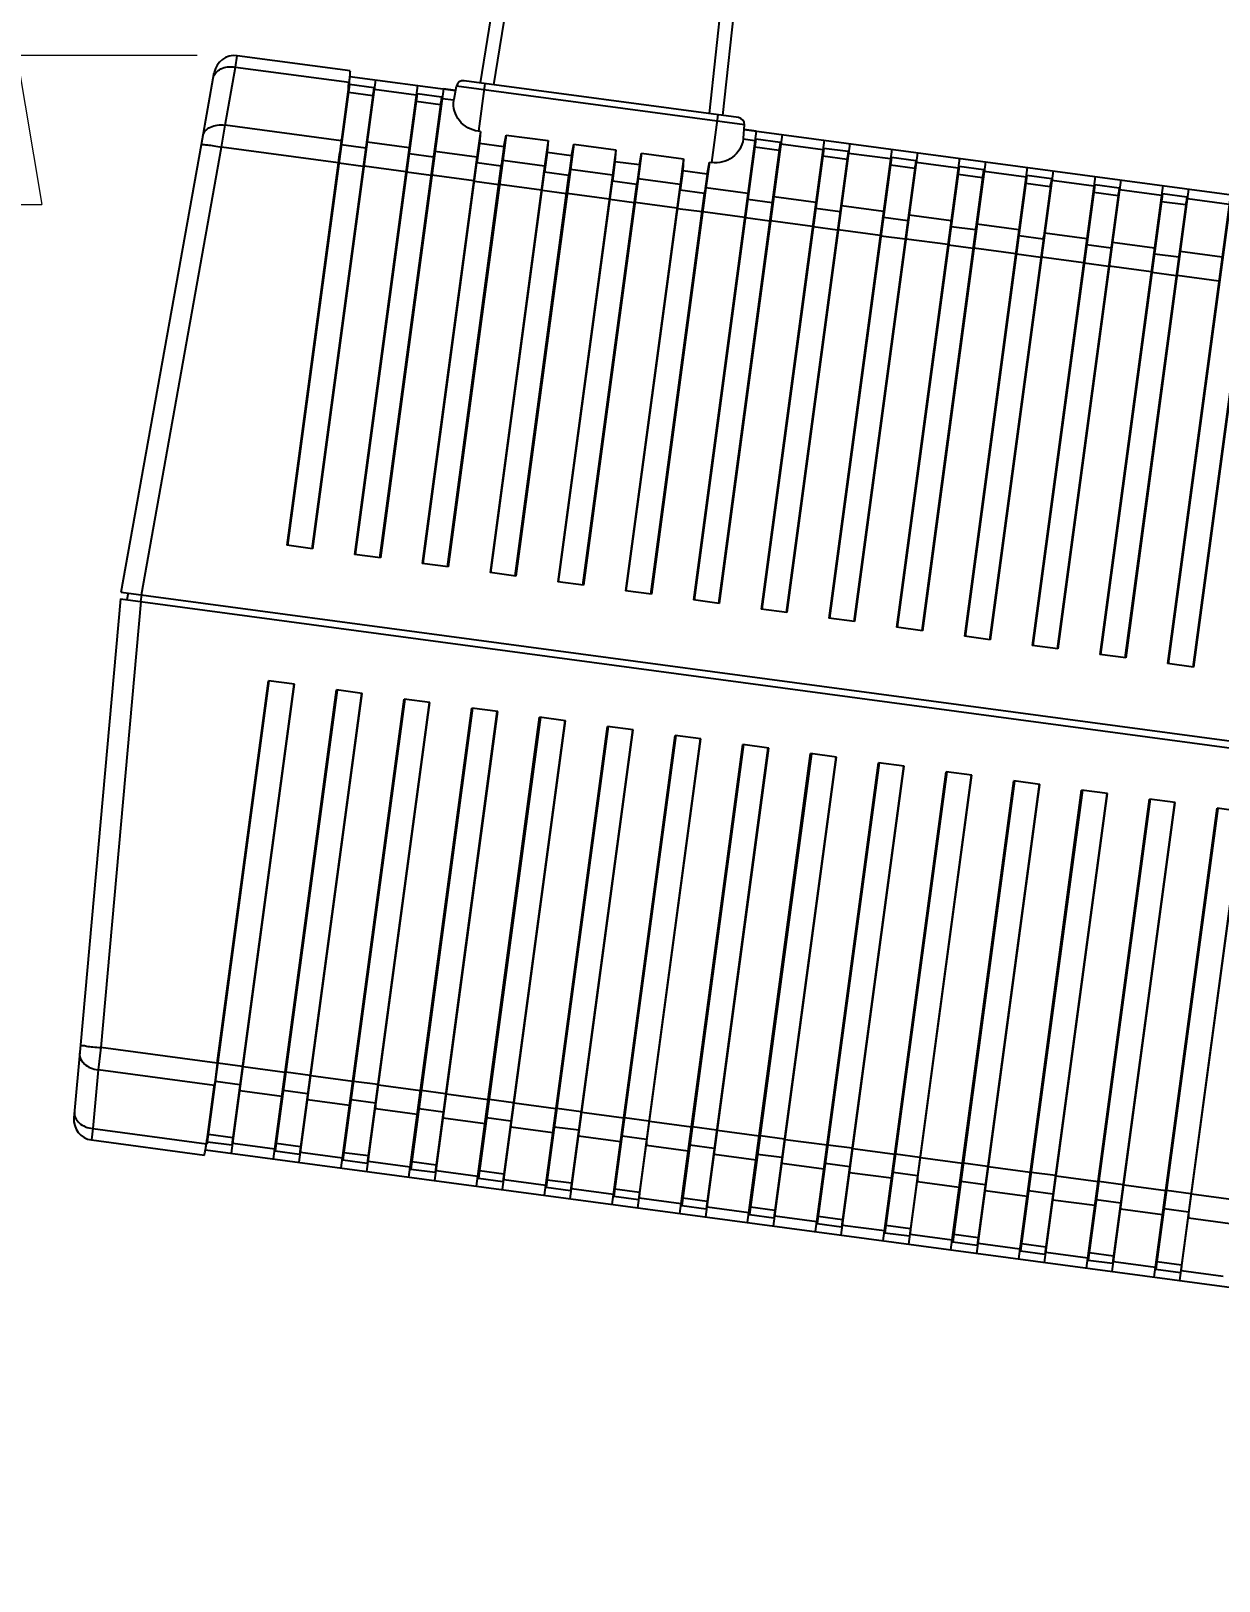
# Model space of a CAD drawing. Header units: millimetres. Extents: x 10368 to 13229, y -13270 to -11269.
# Drawn here: x 11428.6 to 11515.5, y -12856.8 to -12743.4 of the extents above; entities that cross this region are included whole.
import ezdxf

# ---------------------------------------------------------------- set-up
doc = ezdxf.new("R2010")
doc.units = ezdxf.units.MM
doc.layers.add('dim', color=3, linetype='Continuous', lineweight=9)
doc.styles.add('FFS', font='simfang.ttf')
doc.dimstyles.new('YanXiu', dxfattribs={"dimtxt": 2.5, "dimasz": 2.2, "dimexe": 0.66, "dimexo": 0.66, "dimgap": 0.66, "dimtad": 0, "dimzin": 1, "dimdsep": 46, "dimtxsty": 'FFS', "dimcen": 0, "dimclrd": 256, "dimclre": 131, "dimclrt": 42, "dimazin": 0, "dimtfac": 1, "dimtofl": 0, "dimtmove": 0, "dimatfit": 3, "dimfxl": 0, "dimlwd": 5, "dimlwe": 5, "dimarcsym": 0})

# ---------------------------------------------------------------- blocks, each defined once
blk = doc.blocks.new('_ClosedBlank')
at = {"color": 0, "linetype": 'ByBlock', "lineweight": -2}
for p, q in [((-1, 0.167), (0, 0)), ((-1, 0.167), (-1, -0.167)), ((0, 0), (-1, -0.167))]:
    blk.add_line(p, q, dxfattribs=at)
blk = doc.blocks.new('*D52')
at = {"layer": 'Defpoints', "color": 0}
for p in [(-368.05, 460.96), (-366.5, 452.11), (-352.14, 452.11)]:
    blk.add_point(p, dxfattribs=at)
at = {"layer": 'dim', "lineweight": 5}
for p, q in [((-352.14, 471.84), (-352.14, 482.72)), ((-352.14, 441.23), (-352.14, 430.35))]:
    blk.add_line(p, q, dxfattribs=at)
at = {"layer": 'dim', "color": 131, "lineweight": 5}
for p, q in [((-365.33, 460.96), (-349.42, 460.96)), ((-363.78, 452.11), (-349.42, 452.11))]:
    blk.add_line(p, q, dxfattribs=at)
at = {"layer": 'dim', "lineweight": 5, "xscale": 10.88, "yscale": 10.88, "zscale": 10.88}
for p, rotation in [((-352.14, 460.96), 270), ((-352.14, 452.11), 90)]:
    blk.add_blockref('_ClosedBlank', p, dxfattribs=dict(at, rotation=rotation))
at = {"layer": 'dim', "color": 42, "insert": (-352.14, 410.5), "char_height": 13.6, "attachment_point": 5, "rotation": 90, "style": 'FFS'}
blk.add_mtext('8.85', dxfattribs=at)
blk = doc.blocks.new('*D53')
at = {"layer": 'Defpoints', "color": 0}
for p in [(-617.37, 535.3), (-653.25, 510.59), (-359.73, 500.69), (-627.39, 452.11), (-358.44, 452.11)]:
    blk.add_point(p, dxfattribs=at)
at = {"layer": 'dim', "color": 131, "lineweight": 5}
for p, q in [((-620.06, 535.66), (-652.7, 540.04)), ((-630.1, 452.11), (-658.58, 452.11))]:
    blk.add_line(p, q, dxfattribs=at)
at = {"layer": 'dim', "lineweight": 5}
for start, end in [(173.29725, 173.54866), (178.80091, 179.05231)]:
    blk.add_arc((1.94, 452.11), 657.8, start, end, dxfattribs=at)
at = {"layer": 'dim', "lineweight": 5, "xscale": 10.88, "yscale": 10.88, "zscale": 10.88}
for p, rotation in [((-650, 539.68), 82.82340546021682), ((-655.86, 452.11), 269.5261556446255)]:
    blk.add_blockref('_ClosedBlank', p, dxfattribs=dict(at, rotation=rotation))
at = {"layer": 'dim', "color": 42, "insert": (-654.39, 495.99), "char_height": 13.6, "attachment_point": 5, "rotation": 86.1748, "style": 'FFS'}
blk.add_mtext('7.65°', dxfattribs=at)
blk = doc.blocks.new('u58')
at = {"color": 7, "linetype": 'Continuous'}
for p, q in [((-365.945, 555.65), (-600.742, 587.189)), ((-437.21, 565.222), (-441.816, 530.93)), ((-441.765, 530.923), (-437.238, 564.621)), ((-440.374, 564.919), (-437.306, 564.507)), ((-435.322, 564.969), (-439.929, 530.677)), ((-437.312, 564.07), (-437.306, 564.507)), ((-435.454, 564.381), (-437.238, 564.621)), ((-432.255, 564.557), (-436.861, 530.265)), ((-439.981, 530.684), (-435.454, 564.381)), ((-435.528, 563.831), (-437.312, 564.07)), ((-436.809, 530.258), (-432.283, 563.955)), ((-435.418, 564.253), (-435.528, 563.831)), ((-435.418, 564.253), (-432.351, 563.841)), ((-435.025, 530.018), (-430.499, 563.716)), ((-430.367, 564.303), (-434.973, 530.011)), ((-432.357, 563.405), (-432.351, 563.841)), ((-430.573, 563.165), (-432.357, 563.405)), ((-430.499, 563.716), (-432.283, 563.955)), ((-427.299, 563.891), (-431.905, 529.599)), ((-430.463, 563.588), (-430.573, 563.165)), ((-430.463, 563.588), (-427.395, 563.176)), ((-425.411, 563.638), (-430.018, 529.346)), ((-431.854, 529.592), (-427.327, 563.29)), ((-430.07, 529.353), (-425.543, 563.05)), ((-427.401, 562.739), (-427.395, 563.176)), ((-425.617, 562.5), (-427.401, 562.739)), ((-425.543, 563.05), (-427.327, 563.29)), ((-422.344, 563.226), (-426.95, 528.934)), ((-426.898, 528.927), (-422.372, 562.624)), ((-425.507, 562.922), (-425.617, 562.5)), ((-425.507, 562.922), (-422.44, 562.51)), ((-425.114, 528.687), (-420.588, 562.384)), ((-420.456, 562.972), (-425.062, 528.68)), ((-422.446, 562.074), (-422.44, 562.51)), ((-420.588, 562.384), (-422.372, 562.624)), ((-417.388, 562.56), (-421.995, 528.268)), ((-420.552, 562.256), (-420.662, 561.834)), ((-420.552, 562.256), (-417.484, 561.844)), ((-415.5, 562.306), (-420.107, 528.014)), ((-420.662, 561.834), (-422.446, 562.074)), ((-421.943, 528.261), (-417.416, 561.958)), ((-420.159, 528.021), (-415.632, 561.719)), ((-417.49, 561.408), (-417.484, 561.844)), ((-415.706, 561.168), (-417.49, 561.408)), ((-415.632, 561.719), (-417.416, 561.958)), ((-412.433, 561.894), (-417.039, 527.602)), ((-416.987, 527.595), (-412.461, 561.293)), ((-415.596, 561.591), (-415.706, 561.168)), ((-415.596, 561.591), (-412.529, 561.179)), ((-410.545, 561.641), (-415.151, 527.349)), ((-412.535, 560.742), (-412.529, 561.179)), ((-410.677, 561.053), (-412.461, 561.293)), ((-407.477, 561.229), (-412.084, 526.937)), ((-440.891, 561.069), (-437.824, 560.657)), ((-437.829, 560.22), (-437.824, 560.657)), ((-437.829, 560.22), (-436.045, 559.981)), ((-435.936, 560.403), (-436.045, 559.981)), ((-435.936, 560.403), (-432.868, 559.991)), ((-432.874, 559.555), (-432.868, 559.991)), ((-415.203, 527.356), (-410.677, 561.053)), ((-410.751, 560.503), (-412.535, 560.742)), ((-412.032, 526.93), (-407.505, 560.627)), ((-410.641, 560.925), (-410.751, 560.503)), ((-410.641, 560.925), (-407.573, 560.513)), ((-410.248, 526.69), (-405.721, 560.387)), ((-405.589, 560.975), (-410.196, 526.683)), ((-407.579, 560.077), (-407.573, 560.513)), ((-405.795, 559.837), (-407.579, 560.077)), ((-405.721, 560.387), (-407.505, 560.627)), ((-402.522, 560.563), (-407.128, 526.271)), ((-405.685, 560.26), (-405.795, 559.837)), ((-405.685, 560.26), (-402.618, 559.848)), ((-400.634, 560.309), (-405.24, 526.017)), ((-441.126, 559.32), (-438.058, 558.908)), ((-438.01, 558.875), (-438.058, 558.908)), ((-438.01, 558.875), (-436.226, 558.635)), ((-432.874, 559.555), (-431.09, 559.315)), ((-430.98, 559.738), (-431.09, 559.315)), ((-430.98, 559.738), (-427.913, 559.326)), ((-427.918, 558.889), (-427.913, 559.326)), ((-427.918, 558.889), (-426.134, 558.649)), ((-426.025, 559.072), (-426.134, 558.649)), ((-426.025, 559.072), (-422.957, 558.66)), ((-407.076, 526.264), (-402.55, 559.961)), ((-405.292, 526.024), (-400.766, 559.722)), ((-402.624, 559.411), (-402.618, 559.848)), ((-400.84, 559.171), (-402.624, 559.411)), ((-400.766, 559.722), (-402.55, 559.961)), ((-397.566, 559.897), (-402.173, 525.605)), ((-402.121, 525.598), (-397.594, 559.296)), ((-400.73, 559.594), (-400.84, 559.171)), ((-400.73, 559.594), (-397.662, 559.182)), ((-400.337, 525.359), (-395.81, 559.056)), ((-395.678, 559.644), (-400.285, 525.352)), ((-397.668, 558.745), (-397.662, 559.182)), ((-395.81, 559.056), (-397.594, 559.296)), ((-392.611, 559.232), (-397.217, 524.94)), ((-395.774, 558.928), (-395.884, 558.506)), ((-395.774, 558.928), (-392.707, 558.516)), ((-390.723, 558.978), (-395.329, 524.686)), ((-436.171, 558.654), (-436.226, 558.635)), ((-436.17, 558.654), (-433.103, 558.242)), ((-433.054, 558.209), (-433.103, 558.242)), ((-433.054, 558.209), (-431.27, 557.97)), ((-431.215, 557.989), (-431.27, 557.97)), ((-431.215, 557.989), (-428.147, 557.577)), ((-422.963, 558.223), (-422.957, 558.66)), ((-422.963, 558.223), (-421.179, 557.984)), ((-421.069, 558.406), (-421.179, 557.984)), ((-421.069, 558.406), (-418.002, 557.994)), ((-418.007, 557.558), (-418.002, 557.994)), ((-416.114, 557.741), (-416.223, 557.318)), ((-416.114, 557.741), (-413.046, 557.329)), ((-395.884, 558.506), (-397.668, 558.745)), ((-397.165, 524.933), (-392.639, 558.63)), ((-395.381, 524.693), (-390.855, 558.39)), ((-392.713, 558.08), (-392.707, 558.516)), ((-390.929, 557.84), (-392.713, 558.08)), ((-390.855, 558.39), (-392.639, 558.63)), ((-387.655, 558.566), (-392.262, 524.274)), ((-392.21, 524.267), (-387.683, 557.964)), ((-390.819, 558.263), (-390.929, 557.84)), ((-390.819, 558.263), (-387.751, 557.851)), ((-390.426, 524.027), (-385.899, 557.725)), ((-385.767, 558.312), (-390.374, 524.02)), ((-387.757, 557.414), (-387.751, 557.851)), ((-385.899, 557.725), (-387.683, 557.964)), ((-382.7, 557.9), (-387.306, 523.608)), ((-428.099, 557.544), (-428.147, 557.577)), ((-428.099, 557.544), (-426.315, 557.304)), ((-426.26, 557.323), (-426.315, 557.304)), ((-426.259, 557.323), (-423.192, 556.911)), ((-423.143, 556.878), (-423.192, 556.911)), ((-423.143, 556.878), (-421.359, 556.638)), ((-421.304, 556.657), (-421.359, 556.638)), ((-421.304, 556.657), (-418.236, 556.245)), ((-418.007, 557.558), (-416.223, 557.318)), ((-413.052, 556.892), (-413.046, 557.329)), ((-413.052, 556.892), (-411.268, 556.653)), ((-411.158, 557.075), (-411.268, 556.653)), ((-411.158, 557.075), (-408.091, 556.663)), ((-408.096, 556.227), (-408.091, 556.663)), ((-385.973, 557.174), (-387.757, 557.414)), ((-387.254, 523.601), (-382.728, 557.299)), ((-385.863, 557.597), (-385.973, 557.174)), ((-385.863, 557.597), (-382.796, 557.185)), ((-385.47, 523.362), (-380.944, 557.059)), ((-380.812, 557.647), (-385.418, 523.355)), ((-382.802, 556.748), (-382.796, 557.185)), ((-381.018, 556.509), (-382.802, 556.748)), ((-380.944, 557.059), (-382.728, 557.299)), ((-377.744, 557.235), (-382.351, 522.943)), ((-382.299, 522.936), (-377.772, 556.633)), ((-380.908, 556.931), (-381.018, 556.509)), ((-380.908, 556.931), (-377.84, 556.519)), ((-375.856, 556.981), (-380.463, 522.689)), ((-375.988, 556.393), (-377.772, 556.633)), ((-372.789, 556.569), (-377.395, 522.277)), ((-418.188, 556.212), (-418.236, 556.245)), ((-418.188, 556.212), (-416.404, 555.973)), ((-416.349, 555.992), (-416.404, 555.973)), ((-416.349, 555.992), (-413.281, 555.58)), ((-413.232, 555.547), (-413.281, 555.58)), ((-413.232, 555.547), (-411.448, 555.307)), ((-408.096, 556.227), (-406.312, 555.987)), ((-406.203, 556.409), (-406.312, 555.987)), ((-406.203, 556.409), (-403.135, 555.997)), ((-403.141, 555.561), (-403.135, 555.997)), ((-403.141, 555.561), (-401.357, 555.321)), ((-401.247, 555.744), (-401.357, 555.321)), ((-401.247, 555.744), (-398.18, 555.332)), ((-380.515, 522.696), (-375.988, 556.393)), ((-377.846, 556.083), (-377.84, 556.519)), ((-376.062, 555.843), (-377.846, 556.083)), ((-377.343, 522.27), (-372.817, 555.967)), ((-375.952, 556.266), (-376.062, 555.843)), ((-375.952, 556.266), (-372.885, 555.854)), ((-375.559, 522.03), (-371.033, 555.728)), ((-370.901, 556.315), (-375.507, 522.023)), ((-372.891, 555.417), (-372.885, 555.854)), ((-371.033, 555.728), (-372.817, 555.967)), ((-367.833, 555.903), (-372.44, 521.611)), ((-370.997, 555.6), (-371.107, 555.177)), ((-370.997, 555.6), (-367.929, 555.188)), ((-365.857, 556.042), (-365.874, 555.968)), ((-357.601, 554.933), (-365.857, 556.042)), ((-411.393, 555.326), (-411.448, 555.307)), ((-411.393, 555.326), (-408.325, 554.914)), ((-408.277, 554.881), (-408.325, 554.914)), ((-408.277, 554.881), (-406.493, 554.641)), ((-406.438, 554.66), (-406.493, 554.641)), ((-406.438, 554.66), (-403.37, 554.248)), ((-398.185, 554.895), (-398.18, 555.332)), ((-398.185, 554.895), (-396.401, 554.656)), ((-396.292, 555.078), (-396.401, 554.656)), ((-396.292, 555.078), (-393.224, 554.666)), ((-393.23, 554.23), (-393.224, 554.666)), ((-391.336, 554.413), (-391.446, 553.99)), ((-391.336, 554.413), (-388.269, 554)), ((-371.107, 555.177), (-372.891, 555.417)), ((-372.388, 521.604), (-367.861, 555.302)), ((-366.077, 555.062), (-370.604, 521.365)), ((-367.935, 554.751), (-367.929, 555.188)), ((-366.151, 554.512), (-367.935, 554.751)), ((-366.077, 555.062), (-367.861, 555.302)), ((-366.052, 554.892), (-366.57, 551.042)), ((-366.151, 554.512), (-366.052, 554.892)), ((-366.077, 555.062), (-366.04, 555.229)), ((-357.694, 554.105), (-366.004, 555.221)), ((-357.694, 554.105), (-357.601, 554.933)), ((-403.321, 554.215), (-403.37, 554.248)), ((-403.321, 554.215), (-401.538, 553.976)), ((-401.482, 553.995), (-401.538, 553.976)), ((-401.482, 553.995), (-398.415, 553.583)), ((-398.366, 553.55), (-398.414, 553.583)), ((-398.366, 553.55), (-396.582, 553.31)), ((-396.527, 553.329), (-396.582, 553.31)), ((-396.527, 553.329), (-393.459, 552.917)), ((-393.23, 554.23), (-391.446, 553.99)), ((-388.274, 553.564), (-388.269, 554)), ((-388.274, 553.564), (-386.49, 553.324)), ((-386.381, 553.747), (-386.49, 553.324)), ((-386.381, 553.747), (-383.313, 553.335)), ((-383.319, 552.898), (-383.313, 553.335)), ((-358.082, 549.804), (-357.694, 554.105)), ((-356.787, 547.985), (-356.307, 553.311)), ((-393.41, 552.884), (-393.459, 552.917)), ((-393.41, 552.884), (-391.627, 552.645)), ((-391.571, 552.663), (-391.627, 552.645)), ((-391.571, 552.663), (-388.504, 552.251)), ((-388.455, 552.219), (-388.503, 552.251)), ((-388.455, 552.219), (-386.671, 551.979)), ((-383.319, 552.898), (-381.535, 552.659)), ((-381.425, 553.081), (-381.535, 552.659)), ((-381.425, 553.081), (-378.358, 552.669)), ((-378.363, 552.233), (-378.358, 552.669)), ((-378.363, 552.233), (-376.579, 551.993)), ((-376.47, 552.416), (-376.579, 551.993)), ((-376.47, 552.416), (-373.402, 552.004)), ((-386.616, 551.998), (-386.671, 551.979)), ((-386.616, 551.998), (-383.548, 551.586)), ((-383.5, 551.553), (-383.548, 551.586)), ((-383.5, 551.553), (-381.716, 551.313)), ((-381.66, 551.332), (-381.716, 551.313)), ((-381.66, 551.332), (-378.593, 550.92)), ((-378.544, 550.887), (-378.593, 550.92)), ((-373.408, 551.567), (-373.402, 552.004)), ((-373.408, 551.567), (-371.624, 551.327)), ((-371.514, 551.75), (-371.624, 551.327)), ((-371.514, 551.75), (-368.447, 551.338)), ((-368.452, 550.901), (-368.447, 551.338)), ((-368.452, 550.901), (-366.668, 550.662)), ((-366.668, 550.662), (-366.57, 551.042)), ((-366.582, 550.945), (-358.082, 549.804)), ((-359.728, 515.363), (-617.37, 549.971)), ((-378.544, 550.887), (-376.76, 550.648)), ((-376.705, 550.667), (-376.76, 550.648)), ((-376.705, 550.667), (-373.637, 550.254)), ((-373.589, 550.222), (-373.637, 550.254)), ((-373.589, 550.222), (-371.805, 549.982)), ((-371.749, 550.001), (-371.805, 549.982)), ((-371.749, 550.001), (-368.682, 549.589)), ((-358.272, 548.185), (-358.082, 549.804)), ((-359.773, 514.865), (-617.458, 549.479)), ((-366.794, 549.329), (-370.552, 521.358)), ((-368.633, 549.556), (-368.682, 549.589)), ((-368.633, 549.556), (-366.849, 549.316)), ((-366.849, 549.316), (-366.794, 549.335)), ((-366.794, 549.329), (-358.272, 548.185)), ((-361.213, 515.563), (-358.272, 548.185)), ((-359.728, 515.363), (-356.787, 547.985)), ((-441.816, 530.93), (-439.929, 530.677)), ((-436.861, 530.265), (-434.973, 530.011)), ((-431.905, 529.599), (-430.018, 529.346)), ((-426.95, 528.934), (-425.062, 528.68)), ((-421.995, 528.268), (-420.107, 528.014)), ((-417.039, 527.602), (-415.151, 527.349)), ((-412.084, 526.937), (-410.196, 526.683)), ((-407.128, 526.271), (-405.24, 526.017)), ((-402.173, 525.605), (-400.285, 525.352)), ((-397.217, 524.94), (-395.329, 524.686)), ((-392.262, 524.274), (-390.374, 524.02)), ((-387.306, 523.608), (-385.418, 523.355)), ((-382.351, 522.943), (-380.463, 522.689)), ((-377.395, 522.277), (-375.507, 522.023)), ((-372.44, 521.611), (-370.552, 521.358)), ((-442.799, 486.062), (-438.192, 520.354)), ((-442.667, 486.649), (-438.14, 520.347)), ((-438.192, 520.354), (-436.304, 520.1)), ((-440.911, 485.808), (-436.304, 520.1)), ((-440.883, 486.41), (-436.356, 520.107)), ((-437.843, 485.396), (-433.237, 519.688)), ((-437.711, 485.984), (-433.185, 519.681)), ((-435.955, 485.143), (-431.349, 519.435)), ((-435.927, 485.744), (-431.401, 519.442)), ((-433.237, 519.688), (-431.349, 519.435)), ((-432.888, 484.731), (-428.281, 519.023)), ((-432.756, 485.318), (-428.229, 519.016)), ((-431, 484.477), (-426.393, 518.769)), ((-430.972, 485.079), (-426.445, 518.776)), ((-428.281, 519.023), (-426.393, 518.769)), ((-427.932, 484.065), (-423.326, 518.357)), ((-427.8, 484.653), (-423.274, 518.35)), ((-426.044, 483.811), (-421.438, 518.103)), ((-426.016, 484.413), (-421.49, 518.11)), ((-423.326, 518.357), (-421.438, 518.103)), ((-422.977, 483.399), (-418.37, 517.691)), ((-422.845, 483.987), (-418.318, 517.684)), ((-421.089, 483.146), (-416.482, 517.438)), ((-421.061, 483.747), (-416.534, 517.445)), ((-418.37, 517.691), (-416.482, 517.438)), ((-418.021, 482.734), (-413.415, 517.026)), ((-417.889, 483.321), (-413.363, 517.019)), ((-413.415, 517.026), (-411.527, 516.772)), ((-416.133, 482.48), (-411.527, 516.772)), ((-416.105, 483.082), (-411.579, 516.779)), ((-413.066, 482.068), (-408.459, 516.36)), ((-412.934, 482.656), (-408.407, 516.353)), ((-411.178, 481.814), (-406.571, 516.106)), ((-411.15, 482.416), (-406.623, 516.113)), ((-408.459, 516.36), (-406.571, 516.106)), ((-408.11, 481.402), (-403.504, 515.694)), ((-407.978, 481.99), (-403.452, 515.687)), ((-406.222, 481.149), (-401.616, 515.441)), ((-406.194, 481.75), (-401.668, 515.448)), ((-403.504, 515.694), (-401.616, 515.441)), ((-402.541, 485.302), (-398.548, 515.029)), ((-398.496, 515.022), (-402.432, 485.725)), ((-400.653, 485.049), (-396.66, 514.775)), ((-396.712, 514.782), (-400.648, 485.485)), ((-398.548, 515.029), (-396.66, 514.775)), ((-361.258, 515.065), (-367.118, 482.33)), ((-359.773, 514.865), (-365.633, 482.131)), ((-361.258, 515.065), (-361.191, 515.56)), ((-360.268, 514.932), (-360.176, 515.424)), ((-397.586, 484.637), (-393.593, 514.363)), ((-393.541, 514.356), (-397.476, 485.059)), ((-395.698, 484.383), (-391.705, 514.109)), ((-391.757, 514.116), (-395.692, 484.819)), ((-393.593, 514.363), (-391.705, 514.109)), ((-392.63, 483.971), (-388.637, 513.697)), ((-388.585, 513.69), (-392.521, 484.393)), ((-388.637, 513.697), (-386.749, 513.444)), ((-390.742, 483.717), (-386.749, 513.444)), ((-386.801, 513.451), (-390.737, 484.154)), ((-387.675, 483.305), (-383.682, 513.032)), ((-383.63, 513.025), (-387.565, 483.728)), ((-385.787, 483.052), (-381.794, 512.778)), ((-381.846, 512.785), (-385.781, 483.488)), ((-383.682, 513.032), (-381.794, 512.778)), ((-383.333, 478.074), (-378.726, 512.366)), ((-383.201, 478.662), (-378.674, 512.359)), ((-378.726, 512.366), (-376.838, 512.112)), ((-381.445, 477.82), (-376.838, 512.112)), ((-381.417, 478.422), (-376.89, 512.119)), ((-378.377, 477.408), (-373.771, 511.7)), ((-378.245, 477.996), (-373.719, 511.693)), ((-376.461, 477.756), (-371.935, 511.454)), ((-375.64, 483.475), (-371.883, 511.447)), ((-373.771, 511.7), (-371.883, 511.447)), ((-405.325, 481.028), (-582.45, 504.82)), ((-440.062, 492.123), (-436.995, 491.711)), ((-436.939, 491.73), (-436.995, 491.711)), ((-436.939, 491.73), (-435.155, 491.49)), ((-435.107, 491.457), (-435.155, 491.49)), ((-435.107, 491.457), (-432.039, 491.045)), ((-431.984, 491.064), (-432.039, 491.045)), ((-431.984, 491.064), (-430.2, 490.824)), ((-430.151, 490.792), (-430.2, 490.824)), ((-440.297, 490.374), (-437.23, 489.962)), ((-437.12, 490.384), (-437.23, 489.962)), ((-437.12, 490.384), (-435.336, 490.145)), ((-435.342, 489.708), (-435.336, 490.145)), ((-435.342, 489.708), (-432.274, 489.296)), ((-432.165, 489.719), (-432.274, 489.296)), ((-432.165, 489.719), (-430.381, 489.479)), ((-430.151, 490.792), (-427.084, 490.379)), ((-427.028, 490.398), (-427.084, 490.379)), ((-427.028, 490.398), (-425.244, 490.159)), ((-425.196, 490.126), (-425.244, 490.159)), ((-425.196, 490.126), (-422.128, 489.714)), ((-422.073, 489.733), (-422.128, 489.714)), ((-422.073, 489.733), (-420.289, 489.493)), ((-430.386, 489.042), (-430.381, 489.479)), ((-430.386, 489.042), (-427.319, 488.63)), ((-427.209, 489.053), (-427.319, 488.63)), ((-427.209, 489.053), (-425.425, 488.813)), ((-425.431, 488.377), (-425.425, 488.813)), ((-420.24, 489.46), (-420.289, 489.493)), ((-420.24, 489.46), (-417.173, 489.048)), ((-417.117, 489.067), (-417.173, 489.048)), ((-417.117, 489.067), (-415.333, 488.827)), ((-415.285, 488.795), (-415.333, 488.827)), ((-415.285, 488.795), (-412.217, 488.383)), ((-425.431, 488.377), (-422.363, 487.965)), ((-422.254, 488.387), (-422.363, 487.965)), ((-422.254, 488.387), (-420.47, 488.148)), ((-420.475, 487.711), (-420.47, 488.148)), ((-420.475, 487.711), (-417.408, 487.299)), ((-417.298, 487.722), (-417.408, 487.299)), ((-417.298, 487.722), (-415.514, 487.482)), ((-415.52, 487.046), (-415.514, 487.482)), ((-412.162, 488.401), (-412.217, 488.383)), ((-412.162, 488.401), (-410.378, 488.162)), ((-410.329, 488.129), (-410.378, 488.162)), ((-410.329, 488.129), (-407.262, 487.717)), ((-407.206, 487.736), (-407.262, 487.717)), ((-407.206, 487.736), (-405.422, 487.496)), ((-405.374, 487.463), (-405.422, 487.496)), ((-405.374, 487.463), (-402.306, 487.051)), ((-440.814, 486.524), (-437.747, 486.112)), ((-437.637, 486.534), (-437.747, 486.112)), ((-435.853, 486.295), (-437.637, 486.534)), ((-435.859, 485.858), (-435.853, 486.295)), ((-415.52, 487.046), (-412.452, 486.633)), ((-412.343, 487.056), (-412.452, 486.633)), ((-412.343, 487.056), (-410.559, 486.816)), ((-410.564, 486.38), (-410.559, 486.816)), ((-410.564, 486.38), (-407.497, 485.968)), ((-407.387, 486.39), (-407.497, 485.968)), ((-407.387, 486.39), (-405.603, 486.151)), ((-402.251, 487.07), (-402.306, 487.051)), ((-402.251, 487.07), (-400.467, 486.831)), ((-400.418, 486.798), (-400.467, 486.831)), ((-400.418, 486.798), (-397.351, 486.386)), ((-397.295, 486.405), (-397.351, 486.386)), ((-397.295, 486.405), (-395.511, 486.165)), ((-437.711, 485.984), (-435.927, 485.744)), ((-435.859, 485.858), (-432.792, 485.446)), ((-432.682, 485.869), (-432.792, 485.446)), ((-432.756, 485.318), (-430.972, 485.079)), ((-430.898, 485.629), (-432.682, 485.869)), ((-430.903, 485.192), (-430.898, 485.629)), ((-430.903, 485.192), (-427.836, 484.78)), ((-427.726, 485.203), (-427.836, 484.78)), ((-425.942, 484.963), (-427.726, 485.203)), ((-405.609, 485.714), (-405.603, 486.151)), ((-405.609, 485.714), (-402.541, 485.302)), ((-402.792, 483.437), (-402.541, 485.302)), ((-402.623, 484.297), (-402.432, 485.725)), ((-402.432, 485.725), (-402.541, 485.302)), ((-402.432, 485.725), (-400.648, 485.485)), ((-400.839, 484.058), (-400.648, 485.485)), ((-400.653, 485.049), (-400.648, 485.485)), ((-395.463, 486.132), (-395.511, 486.165)), ((-395.463, 486.132), (-392.395, 485.72)), ((-392.34, 485.739), (-392.395, 485.72)), ((-392.34, 485.739), (-390.556, 485.499)), ((-390.507, 485.466), (-390.556, 485.499)), ((-390.507, 485.466), (-387.44, 485.054)), ((-427.8, 484.653), (-426.016, 484.413)), ((-425.948, 484.527), (-425.942, 484.963)), ((-425.948, 484.527), (-422.881, 484.115)), ((-422.771, 484.537), (-422.881, 484.115)), ((-420.987, 484.298), (-422.771, 484.537)), ((-420.992, 483.861), (-420.987, 484.298)), ((-402.623, 484.297), (-402.792, 483.437)), ((-402.623, 484.297), (-400.839, 484.058)), ((-400.904, 483.184), (-400.653, 485.049)), ((-400.904, 483.184), (-400.839, 484.058)), ((-400.653, 485.049), (-397.586, 484.637)), ((-397.836, 482.772), (-397.586, 484.637)), ((-397.668, 483.631), (-397.476, 485.059)), ((-397.476, 485.059), (-397.586, 484.637)), ((-397.476, 485.059), (-395.692, 484.819)), ((-395.948, 482.518), (-395.698, 484.383)), ((-395.884, 483.392), (-395.692, 484.819)), ((-395.698, 484.383), (-395.692, 484.819)), ((-395.698, 484.383), (-392.63, 483.971)), ((-392.712, 482.966), (-392.521, 484.393)), ((-392.521, 484.393), (-392.63, 483.971)), ((-392.521, 484.393), (-390.737, 484.154)), ((-390.928, 482.726), (-390.737, 484.154)), ((-390.742, 483.717), (-390.737, 484.154)), ((-387.384, 485.073), (-387.44, 485.054)), ((-387.384, 485.073), (-385.6, 484.834)), ((-385.552, 484.801), (-385.6, 484.834)), ((-385.552, 484.801), (-382.484, 484.389)), ((-382.429, 484.408), (-382.484, 484.389)), ((-382.429, 484.408), (-380.645, 484.168)), ((-380.596, 484.135), (-380.645, 484.168)), ((-380.596, 484.135), (-377.529, 483.723)), ((-422.845, 483.987), (-421.061, 483.747)), ((-420.992, 483.861), (-417.925, 483.449)), ((-417.815, 483.872), (-417.925, 483.449)), ((-417.889, 483.321), (-416.105, 483.082)), ((-416.031, 483.632), (-417.815, 483.872)), ((-416.037, 483.195), (-416.031, 483.632)), ((-416.037, 483.195), (-412.97, 482.783)), ((-412.86, 483.206), (-412.97, 482.783)), ((-411.076, 482.966), (-412.86, 483.206)), ((-411.082, 482.53), (-411.076, 482.966)), ((-403.407, 479.963), (-402.938, 483.457)), ((-402.792, 483.437), (-402.938, 483.457)), ((-397.836, 482.772), (-400.904, 483.184)), ((-397.668, 483.631), (-397.836, 482.772)), ((-397.668, 483.631), (-395.884, 483.392)), ((-395.948, 482.518), (-395.884, 483.392)), ((-392.881, 482.106), (-392.63, 483.971)), ((-392.712, 482.966), (-392.881, 482.106)), ((-392.712, 482.966), (-390.928, 482.726)), ((-390.993, 481.853), (-390.742, 483.717)), ((-390.742, 483.717), (-387.675, 483.305)), ((-387.925, 481.441), (-387.675, 483.305)), ((-387.757, 482.3), (-387.565, 483.728)), ((-387.565, 483.728), (-387.675, 483.305)), ((-387.565, 483.728), (-385.781, 483.488)), ((-386.037, 481.187), (-385.787, 483.052)), ((-385.973, 482.061), (-385.781, 483.488)), ((-385.787, 483.052), (-385.781, 483.488)), ((-385.787, 483.052), (-382.719, 482.64)), ((-382.61, 483.062), (-382.719, 482.64)), ((-382.61, 483.062), (-380.826, 482.823)), ((-377.473, 483.742), (-377.529, 483.723)), ((-377.473, 483.742), (-375.689, 483.502)), ((-375.689, 483.502), (-375.641, 483.469)), ((-375.64, 483.475), (-367.118, 482.33)), ((-412.934, 482.656), (-411.15, 482.416)), ((-411.082, 482.53), (-408.014, 482.118)), ((-407.904, 482.54), (-408.014, 482.118)), ((-407.978, 481.99), (-406.194, 481.75)), ((-406.12, 482.301), (-407.904, 482.54)), ((-406.126, 481.864), (-406.12, 482.301)), ((-406.126, 481.864), (-405.264, 481.748)), ((-392.881, 482.106), (-395.948, 482.518)), ((-390.993, 481.853), (-390.928, 482.726)), ((-387.925, 481.441), (-390.993, 481.853)), ((-387.757, 482.3), (-387.925, 481.441)), ((-387.757, 482.3), (-385.973, 482.061)), ((-386.037, 481.187), (-385.973, 482.061)), ((-380.831, 482.386), (-380.826, 482.823)), ((-380.831, 482.386), (-377.764, 481.974)), ((-377.654, 482.397), (-377.764, 481.974)), ((-377.654, 482.397), (-375.87, 482.157)), ((-376.392, 477.914), (-375.875, 481.764)), ((-375.87, 482.157), (-375.875, 481.764)), ((-375.862, 481.861), (-367.362, 480.718)), ((-367.118, 482.33), (-367.362, 480.718)), ((-365.633, 482.131), (-366.576, 476.867)), ((-406.222, 481.149), (-405.325, 481.028)), ((-405.273, 481.665), (-405.351, 480.703)), ((-405.351, 480.703), (-384.291, 477.874)), ((-386.36, 477.674), (-385.891, 481.167)), ((-386.037, 481.187), (-385.891, 481.167)), ((-367.362, 480.718), (-368.123, 476.468)), ((-404.919, 480.166), (-384.849, 477.47)), ((-404.775, 470.535), (-403.754, 480.01)), ((-403.784, 470.402), (-402.763, 479.877)), ((-384.112, 478.822), (-384.291, 477.874)), ((-384.099, 478.905), (-383.237, 478.789)), ((-383.127, 479.212), (-383.237, 478.789)), ((-383.201, 478.662), (-381.417, 478.422)), ((-381.343, 478.972), (-383.127, 479.212)), ((-381.349, 478.536), (-381.343, 478.972)), ((-381.349, 478.536), (-378.281, 478.124)), ((-378.171, 478.546), (-378.281, 478.124)), ((-376.387, 478.307), (-378.171, 478.546)), ((-388.52, 468.352), (-387.004, 477.76)), ((-387.529, 468.219), (-386.014, 477.627)), ((-384.23, 478.195), (-383.333, 478.074)), ((-376.489, 477.155), (-384.23, 478.195)), ((-378.245, 477.996), (-376.461, 477.756)), ((-376.461, 477.756), (-376.469, 477.586)), ((-368.123, 476.468), (-376.433, 477.584)), ((-376.387, 478.307), (-376.392, 477.914)), ((-376.508, 476.754), (-376.504, 476.829)), ((-376.508, 476.754), (-368.252, 475.645)), ((-368.123, 476.468), (-368.252, 475.645))]:
    blk.add_line(p, q, dxfattribs=at)
for centre, radius, start, end in [((-352.075, 553.014), 14.103, 170.99501, 172.345), ((-357.801, 553.446), 1.5, 354.84956, 82.34956), ((-601.295, 580.946), 236.623, 352.32143, 352.71587), ((-352.791, 549.191), 13.903, 172.34968, 172.75468), ((-610.172, 514.861), 236.623, 351.98325, 352.3777), ((-362.097, 479.913), 13.903, 171.94444, 172.34944), ((-404.853, 480.662), 0.5, 175.34956, 262.34956), ((-384.782, 477.966), 0.5, 262.34956, 349.34956), ((-362.415, 476.037), 14.103, 172.35412, 173.70412), ((-368.052, 477.131), 1.5, 262.34956, 349.84956)]:
    blk.add_arc(centre, radius, start, end, dxfattribs=at)
at = {"color": 7, "linetype": 'Continuous', "extrusion": (0, 0, -1)}
for centre, start_param, end_param in [((-403.203, 481.483), -0.0058621, 1.5707963), ((-386.156, 479.193), 1.5707963, 3.1474548)]:
    blk.add_ellipse(centre, major_axis=(-2.059, 0.277), ratio=0.9584988, start_param=start_param, end_param=end_param, dxfattribs=at)
at = {"color": 7, "linetype": 'Continuous'}
for points, start_tangent, end_tangent in [([(-365.906, 555.805), (-365.95, 555.553), (-366.004, 555.221)], (-0.179701, -0.9837213), (-0.1563918, -0.9876951)), ([(-365.874, 555.968), (-365.906, 555.805)], (-0.2190023, -0.9757243), (-0.179701, -0.9837213)), ([(-356.345, 552.896), (-356.417, 553.311), (-356.698, 553.685), (-357.145, 553.963), (-357.694, 554.105)], (0.0897711, 0.9959624), (-0.9936617, 0.112412)), ([(-356.732, 548.594), (-356.805, 549.009), (-357.086, 549.383), (-357.533, 549.661), (-358.082, 549.803)], (0.0897711, 0.9959624), (-0.9936617, 0.112412)), ([(-356.787, 547.985), (-356.898, 548.02), (-357.22, 548.071), (-357.702, 548.128), (-358.272, 548.185)], (0.0897711, 0.9959624), (-0.995955, 0.0898537)), ([(-365.633, 482.131), (-365.75, 482.126), (-366.073, 482.163), (-366.553, 482.234), (-367.118, 482.33)], (-0.1762333, -0.9843484), (-0.984363, 0.1761517)), ([(-405.273, 481.665), (-405.27, 481.692), (-405.267, 481.72), (-405.264, 481.748)], (0.0810764, 0.9967079), (0.127065, 0.9918944)), ([(-365.741, 481.529), (-365.92, 481.148), (-366.29, 480.862), (-366.795, 480.712), (-367.362, 480.72)], (-0.1762333, -0.9843484), (-0.9881039, 0.1537878)), ([(-384.099, 478.905), (-384.103, 478.877), (-384.107, 478.849), (-384.112, 478.822)], (-0.1391879, -0.990266), (-0.1848166, -0.982773)), ([(-376.492, 476.995), (-376.468, 477.249), (-376.433, 477.584)], (0.0862609, 0.9962726), (0.1097924, 0.9939545)), ([(-366.502, 477.277), (-366.682, 476.896), (-367.051, 476.61), (-367.556, 476.46), (-368.123, 476.468)], (-0.1762333, -0.9843484), (-0.9881039, 0.1537878)), ([(-376.504, 476.829), (-376.492, 476.995)], (0.0462424, 0.9989302), (0.0862609, 0.9962726))]:
    blk.add_spline(points, degree=3, dxfattribs=dict(at, start_tangent=start_tangent, end_tangent=end_tangent))
at = {"layer": 'dim'}
dim = blk.add_angular_dim_2l(base=(-653.253, 525.261), line1=((-359.728, 515.363), (-617.37, 549.971)), line2=((-627.386, 466.783), (-358.442, 466.783)), dimstyle='YanXiu', override={"dimscale": 1.7, "dimtxt": 8, "dimasz": 6.4, "dimexe": 1.5992, "dimexo": 1.5992, "dimgap": 1.5992, "dimzin": 8, "dimblk": 'ClosedBlank'}, dxfattribs=at)
dim.commit()
dim.dimension.update_dxf_attribs({"geometry": '*D53', "text_midpoint": (-654.392, 510.667), "insert": (0, 14.673)})
dim = blk.add_linear_dim(base=(-352.139, 466.783), p1=(-368.052, 475.631), p2=(-366.502, 466.783), angle=90, dimstyle='YanXiu', override={"dimscale": 1.7, "dimtxt": 8, "dimasz": 6.4, "dimexe": 1.5992, "dimexo": 1.5992, "dimgap": 1.5992, "dimzin": 8, "dimblk": 'ClosedBlank'}, dxfattribs=at)
dim.commit()
dim.dimension.update_dxf_attribs({"geometry": '*D52', "text_midpoint": (-352.139, 425.176), "insert": (0, 14.673)})

msp = doc.modelspace()

# ---------------------------------------------------------------- block references
at = {"rotation": 180}
msp.add_blockref('u58', (11075.41, -12269.61), dxfattribs=at)

doc.saveas('drawing.dxf')
